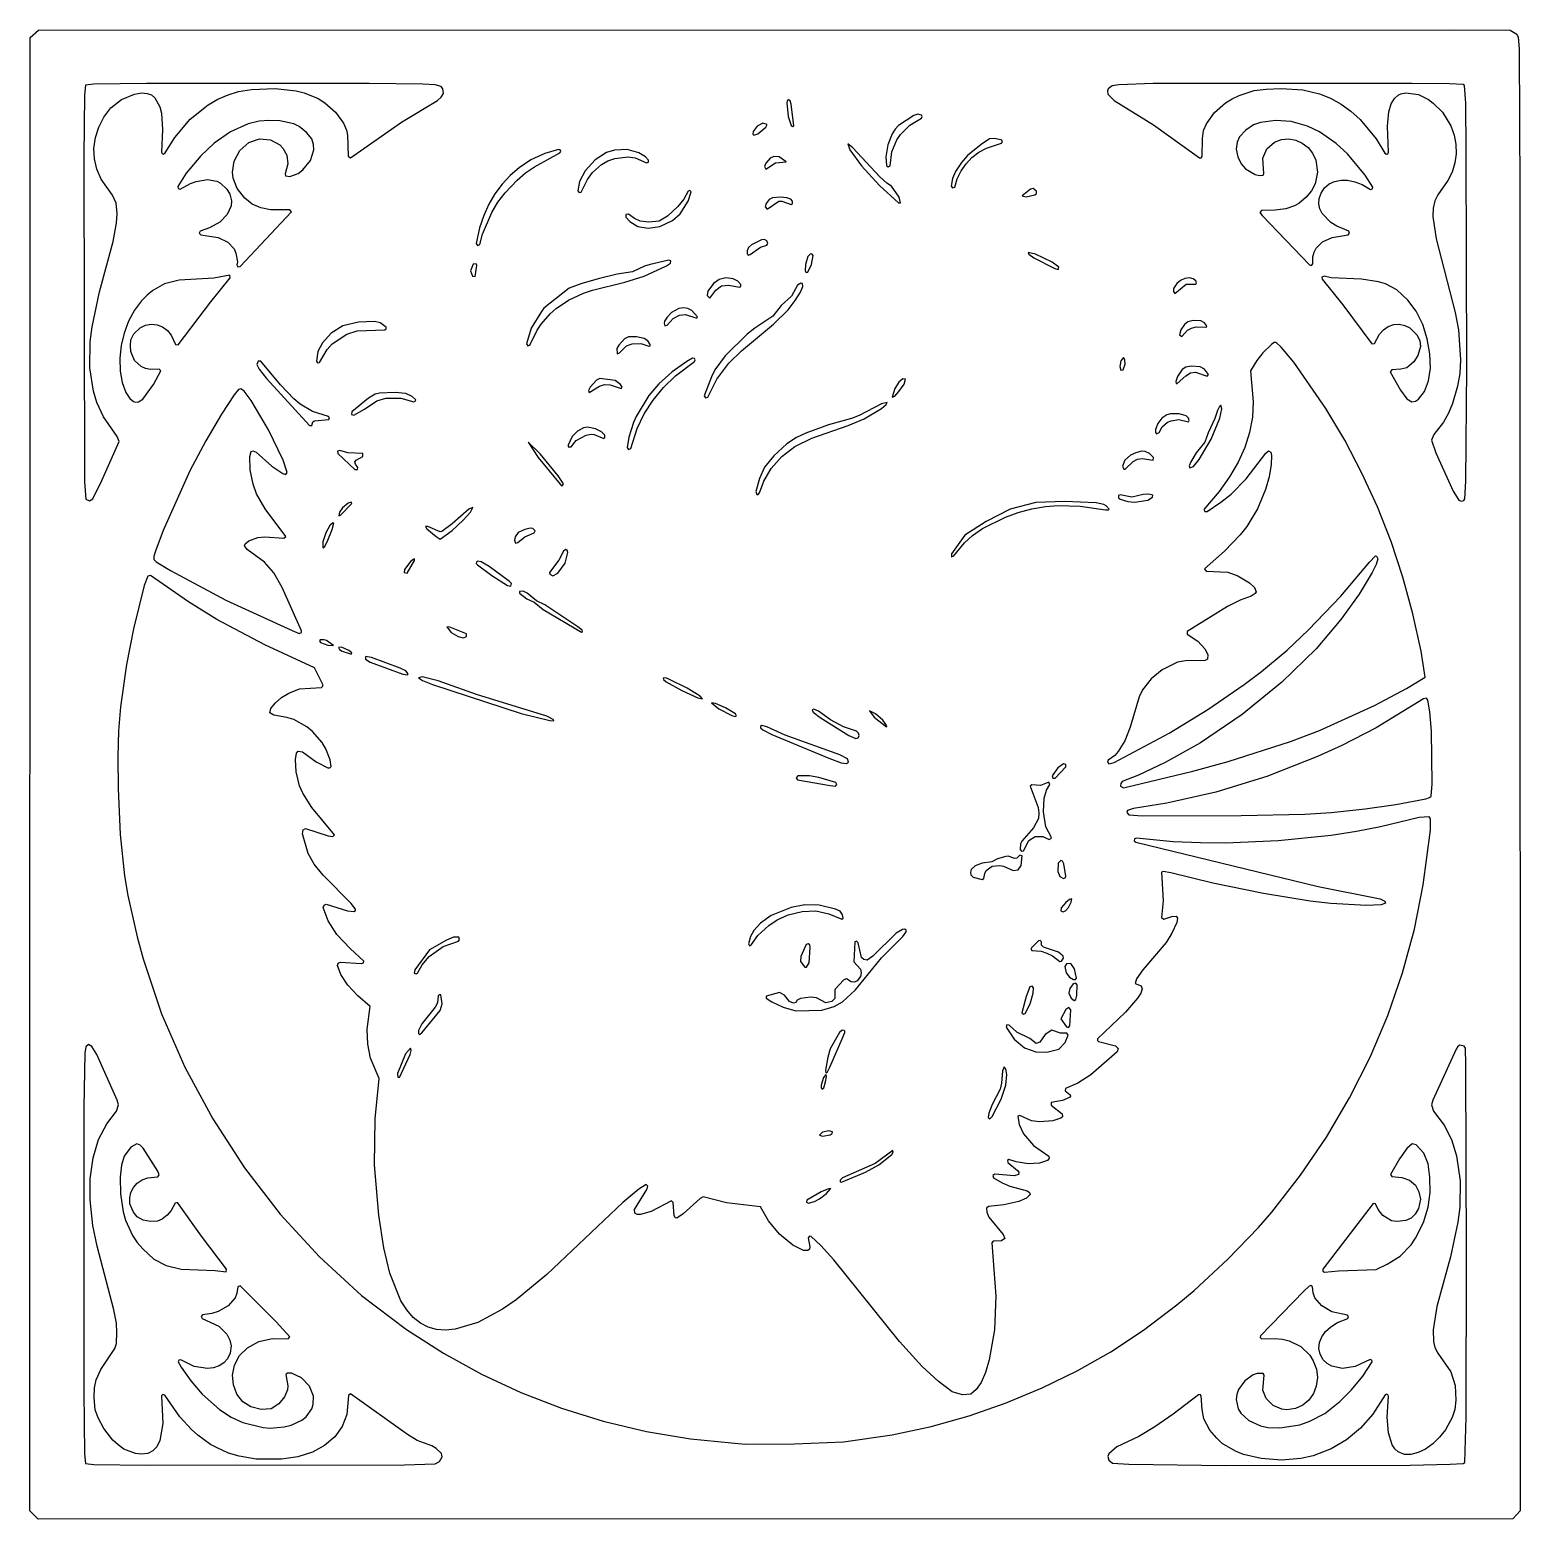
# Model space of a CAD drawing. Header units: millimetres. Extents: x 0 to 300, y 0 to 300.
import ezdxf

# ---------------------------------------------------------------- set-up
doc = ezdxf.new("R2010")
doc.units = ezdxf.units.MM
doc.layers.add('CUT', color=7, linetype='CONTINUOUS')

msp = doc.modelspace()

# ---------------------------------------------------------------- linework, layer by layer
at = {"layer": 'CUT'}
for points in [[(286.0027, 299.9107), (297.9653, 299.8496), (299.3189, 299.0622), (299.34, 299.0423), (299.6094, 298.3957), (299.7618, 296.096), (299.936, 267.3332), (300, 1.6787), (298.4931, 0.0757), (1.6787, 0), (0, 1.6787), (0.0748, 298.3729), (1.7672, 299.8511)], [(14.8609, 221.9566), (13.5093, 224.8664), (12.8376, 227.1238), (12.0605, 231.8683), (12.1499, 237.0792), (12.5424, 240.1), (14.0605, 247.1248), (16.799, 257.3047), (17.4823, 260.9938), (17.5692, 262.9063), (17.3597, 265.0107), (16.6293, 266.6365), (14.3802, 269.8501), (13.5114, 271.8241), (13.0161, 273.9418), (12.8954, 276.0346), (13.1979, 278.217), (13.8642, 280.3064), (14.9229, 282.3033), (16.343, 284.1766), (18.4606, 285.845), (21.0483, 286.9536), (22.578, 287.1934), (23.6237, 287.1018), (24.4843, 286.7849), (25.1719, 286.2297), (26.1882, 284.425), (26.476, 283.1295), (26.7146, 279.8349), (26.5033, 275.2423), (26.6197, 274.9723), (26.9293, 274.8623), (27.2743, 275.1172), (29.2027, 278.2157), (32.299, 281.9076), (35.8708, 284.7945), (37.8646, 285.9303), (39.9138, 286.8314), (42.0079, 287.4803), (44.6085, 287.9072), (49.363, 288.0876), (53.6311, 287.6339), (55.2352, 287.2378), (58.0627, 286.0473), (59.3711, 285.237), (61.5473, 283.3255), (63.129, 281.0869), (63.7432, 279.7135), (63.9392, 278.6759), (64.0947, 274.4564), (64.522, 274.1404), (74.8384, 281.322), (82.0546, 285.6784), (82.8335, 286.3766), (83.2428, 287.0707), (83.1624, 288.0557), (82.8215, 288.4693), (81.6236, 288.8009), (79.136, 288.9796), (68.3146, 289.128), (23.4663, 289.128), (12.8832, 288.9795), (11.2244, 288.7537), (11.0206, 286.8216), (10.872, 274.3555), (10.991, 208.8808), (11.2756, 205.4273), (11.991, 205.0401), (12.6627, 205.4852), (14.5184, 209.1627), (17.957, 216.9759), (17.6089, 218.0418)], [(236.2568, 279.654), (236.8432, 281.0006), (238.4524, 283.2358), (240.6882, 285.1772), (242.0247, 286.0166), (243.4424, 286.7083), (246.4322, 287.6703), (248.8437, 287.9678), (251.8675, 288.0584), (256.235, 287.82), (259.605, 287.0112), (261.8013, 286.1115), (263.9472, 284.9163), (265.9292, 283.502), (267.7896, 281.8488), (271.035, 277.9782), (272.782, 275.0578), (273.0578, 274.8765), (273.3443, 274.9481), (273.5024, 275.2378), (273.2854, 280.4877), (273.5299, 283.4035), (274.034, 284.9854), (274.7232, 286.0636), (275.4174, 286.7311), (275.9564, 287.0332), (276.9576, 287.1949), (279.5085, 286.8484), (281.5388, 285.8633), (282.5127, 285.1666), (284.3291, 283.322), (286.0318, 280.545), (286.7032, 278.696), (287.0401, 276.8518), (287.1027, 274.9192), (286.8619, 273.0924), (286.2768, 271.252), (285.4381, 269.5468), (283.4452, 266.688), (282.8378, 265.4417), (282.4909, 264.0258), (282.4325, 262.3394), (283.0834, 257.8051), (286.9243, 242.9745), (287.5519, 239.5014), (287.9684, 233.422), (287.8205, 230.7306), (287.4023, 228.1181), (286.3802, 224.6505), (285.5732, 222.7357), (284.5492, 220.9244), (282.6267, 218.3955), (282.141, 217.3031), (283.0445, 214.7207), (286.4974, 206.9845), (287.6705, 205.2146), (288.1176, 204.992), (288.6264, 205.1212), (288.8683, 205.4593), (289.0388, 209.0061), (289.2471, 231.8356), (289.1578, 275.6658), (289.0388, 285.1555), (288.8071, 288.7146), (288.5247, 288.8758), (285.7953, 289.0384), (278.226, 289.128), (226.1517, 289.0983), (219.2392, 288.8574), (217.8855, 288.6203), (217.0928, 288.0425), (216.9072, 287.6056), (217.0004, 286.9678), (218.2475, 285.7049), (226.1774, 280.7838), (235.4242, 274.0994), (235.7935, 274.0959), (235.994, 274.3641), (236.0317, 278.033)], [(152.4717, 285.6153), (152.3824, 285.1984), (152.6504, 282.4587), (153.246, 280.6719), (153.6033, 280.4337), (153.782, 280.5826), (153.2757, 284.9304), (153.0375, 285.5855), (152.7397, 285.794)], [(174.5252, 277.7794), (175.2512, 278.844), (177.1556, 280.693), (179.504, 282.1247), (179.6323, 282.4629), (179.4595, 282.7416), (178.7372, 282.8982), (177.9581, 282.6685), (174.8709, 280.6692), (174.1839, 279.8969), (173.5765, 278.9909), (172.6806, 276.7496), (172.3092, 274.352), (172.4398, 272.5915), (172.7568, 272.2971), (173.1686, 272.5105), (173.5375, 275.3551)], [(52.3337, 263.6351), (48.4499, 263.6665), (46.4746, 264.0578), (44.7651, 264.8153), (43.2603, 266.004), (41.7185, 267.9723), (40.9272, 270.0646), (40.7993, 271.2289), (41.1449, 273.4648), (42.271, 275.6179), (44.0589, 277.2196), (46.2013, 277.9622), (48.4504, 277.7532), (50.3158, 276.7509), (50.9258, 276.1037), (51.7077, 274.6603), (51.9351, 272.9228), (51.4274, 270.8971), (51.5016, 270.4959), (52.3304, 270.3993), (53.9848, 270.9941), (54.9844, 271.6891), (56.4835, 273.5644), (57.1653, 275.755), (57.1214, 276.8277), (56.7536, 277.9411), (55.7277, 279.2635), (54.2283, 280.4504), (53.164, 280.9723), (50.3206, 281.5658), (48.1414, 281.6523), (46.146, 281.4788), (43.9775, 280.944), (40.4082, 279.3933), (37.0999, 277.0928), (34.4092, 274.5216), (31.5036, 271.0252), (29.7761, 268.3885), (29.8463, 267.9604), (30.2327, 267.851), (32.3447, 268.9923), (33.5013, 269.3847), (35.7575, 269.7433), (37.6564, 269.4492), (38.4133, 269.0605), (39.6376, 267.8282), (40.2535, 266.8316), (40.6212, 265.4526), (40.518, 264.4548), (39.7498, 262.6851), (38.2231, 261.1629), (36.1386, 260.0014), (34.3031, 259.3545), (34.1049, 258.9717), (34.418, 258.6316), (37.9091, 258.1114), (39.8422, 257.1789), (41.1108, 255.8194), (41.4957, 254.9116), (41.7812, 253.1845), (41.6802, 252.5621), (41.9022, 252.1518), (42.3319, 252.2212), (52.6854, 263.257)], [(148.4515, 280.8506), (147.5581, 281.1186), (146.4265, 280.4933), (145.5927, 279.451), (145.5629, 278.8852), (145.7713, 278.6767), (146.5158, 278.9745), (147.3199, 279.5999), (148.1239, 280.2848)], [(257.98, 252.4783), (258.262, 252.7614), (258.2797, 254.1711), (258.5414, 255.1345), (258.957, 255.9482), (260.217, 257.2381), (262.127, 258.1139), (265.3701, 258.6284), (265.6622, 258.9443), (265.485, 259.3364), (263.0631, 260.3861), (261.8991, 261.1311), (260.1702, 262.9282), (259.6914, 263.8883), (259.4741, 264.8964), (259.5271, 265.9638), (259.9072, 267.0367), (260.5862, 268.0869), (261.5229, 268.8722), (262.6181, 269.3931), (263.9512, 269.6545), (265.2705, 269.6232), (266.7064, 269.318), (268.1668, 268.7401), (269.8584, 267.7591), (270.2387, 267.8806), (270.3236, 268.2367), (268.7623, 270.6708), (265.2349, 274.9072), (262.9624, 277.0308), (259.6173, 279.3494), (257.1756, 280.5113), (253.8822, 281.4743), (250.7281, 281.6239), (247.693, 281.2469), (246.3385, 280.7791), (244.7596, 279.7193), (243.5123, 278.3633), (243.0043, 277.3054), (242.8534, 275.8918), (243.1656, 274.354), (243.8599, 272.9005), (244.717, 271.9284), (246.6496, 270.8042), (247.5484, 270.5799), (248.2375, 270.6551), (248.4138, 271.0037), (248.1851, 274.0385), (248.9934, 275.9671), (250.5339, 277.3168), (251.9704, 277.8367), (253.4254, 277.9628), (254.8572, 277.6847), (256.1202, 277.1156), (257.3185, 276.1762), (258.188, 275.0637), (258.8339, 273.679), (259.172, 271.2496), (258.7494, 268.9175), (258.0206, 267.5078), (256.8857, 266.1784), (255.4351, 264.9664), (254.5956, 264.4826), (252.7947, 263.8765), (250.6849, 263.5794), (247.9383, 263.5128), (247.6143, 263.1107), (248.0297, 262.5104), (257.597, 252.5926)], [(173.4662, 268.4028), (172.4834, 268.9984), (171.0838, 270.2789), (165.664, 276.1455), (164.6515, 276.9197), (165.0386, 275.7583), (167.3912, 272.5422), (171.0242, 268.5815), (174.8658, 265.0973), (175.2827, 265.0675), (175.0147, 266.1992)], [(187.4601, 271.5157), (188.4618, 272.9429), (189.6456, 274.1871), (191.0431, 275.2503), (192.5948, 276.0572), (195.58, 277.0653), (195.7817, 277.3309), (195.6784, 277.6838), (194.2439, 278.0496), (193.1787, 277.9368), (191.4943, 276.845), (188.7466, 274.571), (187.5167, 273.1679), (186.33, 271.3578), (185.733, 269.9962), (185.4781, 268.4484), (185.7576, 268.0777), (186.1933, 268.2379), (186.7009, 269.9066)], [(92.9873, 263.1235), (94.212, 265.1736), (95.6528, 267.0619), (98.0899, 269.6477), (99.7645, 271.0786), (101.5686, 272.3099), (106.7183, 275.1111), (106.8952, 275.3881), (106.7705, 275.7285), (106.4194, 275.8187), (103.685, 274.9986), (100.8362, 273.7094), (98.4735, 272.0871), (96.6814, 270.5904), (95.0821, 268.8481), (93.6123, 266.8968), (92.3765, 264.7744), (91.3608, 262.5397), (90.5503, 260.0513), (89.8757, 256.8732), (90.1348, 256.489), (90.599, 256.6562), (91.142, 258.7486)], [(113.2922, 271.2083), (115.0808, 272.7607), (116.3804, 273.5064), (117.7448, 274), (120.4397, 274.3295), (121.843, 274.1084), (124.1643, 273.139), (124.5057, 273.2766), (124.5673, 273.6732), (123.9318, 274.3399), (122.6213, 275.1116), (120.243, 275.8146), (117.7183, 275.7035), (116.0882, 275.184), (113.8167, 273.7317), (111.7681, 271.5425), (110.6357, 269.354), (110.3319, 267.4897), (110.5892, 267.1489), (111.0044, 267.249), (112.2317, 269.7493)], [(149.7618, 274.4183), (149.0173, 274.0311), (148.1239, 273.0782), (147.9154, 272.3933), (148.1239, 271.8275), (150.0893, 273.108), (152.2335, 273.3164), (150.8338, 274.2991)], [(122.411, 260.2939), (124.45, 259.9486), (126.7914, 260.3329), (129.3852, 261.5139), (130.9442, 262.8343), (132.5439, 265.3774), (133.1361, 267.2763), (132.8772, 267.5306), (132.4929, 267.4361), (131.6523, 265.7866), (130.4581, 264.3177), (128.3758, 262.3542), (126.6568, 261.3841), (124.579, 261.1659), (122.8663, 261.4061), (121.7355, 261.9194), (120.4896, 262.7914), (119.9473, 262.7266), (119.9845, 262.1815), (120.7515, 261.3282)], [(201.9948, 267.9859), (201.4588, 267.8072), (199.7316, 266.4969), (200.5356, 266.2885), (202.3224, 266.6756), (202.6202, 266.9734), (202.6499, 267.4201)], [(153.514, 264.8591), (153.514, 265.3951), (153.2162, 265.7822), (152.3824, 266.08), (151.1614, 266.2289), (149.464, 266.08), (148.8386, 265.7227), (148.2132, 264.9484), (148.0048, 264.2337), (148.3919, 263.787), (150.804, 265.3951), (151.3996, 265.4249), (153.246, 264.74)], [(148.5408, 256.8484), (148.3324, 257.444), (147.9154, 257.712), (147.2901, 257.6227), (145.2651, 256.64), (144.6695, 256.0444), (144.3717, 255.3892), (144.3717, 254.8234), (144.5802, 254.5554), (144.9971, 254.6447), (147.1114, 256.1635), (148.3324, 256.5209)], [(202.4415, 254.7639), (200.9525, 255.0617), (201.0716, 254.7043), (202.0841, 254.0194), (206.3426, 251.8157), (206.9977, 251.637), (207.1169, 252.0837), (205.8066, 253.126)], [(89.8172, 252.7648), (89.2702, 252.708), (88.7036, 251.3993), (89.1218, 250.3113), (89.6672, 250.263), (89.9601, 252.4272)], [(102.9377, 240.6357), (104.7249, 242.7207), (105.9584, 243.8006), (108.4567, 245.4959), (111.4363, 246.854), (113.2409, 247.4569), (119.7554, 249.1017), (123.643, 250.3194), (128.1704, 252.376), (128.9786, 252.9187), (129.0093, 253.3801), (128.6147, 253.554), (124.8707, 252.6795), (123.7279, 252.3344), (121.3319, 251.1708), (118.2152, 250.6885), (114.6777, 249.8267), (111.1064, 248.8147), (108.5975, 247.8826), (103.4889, 243.8337), (102.9741, 243.2111), (100.9147, 239.8354), (99.9832, 236.6688), (100.2303, 236.2704), (100.6814, 236.3982), (102.1508, 239.428)], [(157.0577, 254.7341), (156.6408, 254.2278), (156.1346, 252.6793), (156.075, 251.369), (156.2239, 251.1308), (156.5812, 251.1308), (157.3555, 252.6198), (157.6533, 254.4363), (157.4448, 254.8234)], [(24.2813, 231.5063), (23.2859, 231.7047), (22.4091, 232.0899), (21.0914, 233.3234), (20.3503, 235.1311), (20.25, 236.2494), (20.3513, 237.5029), (20.9388, 238.6782), (22.2125, 239.8944), (23.3036, 240.4272), (24.4614, 240.6484), (25.6395, 240.5221), (26.7014, 240.1136), (27.6992, 239.3927), (28.4696, 238.4058), (29.3243, 236.5372), (29.8334, 236.4416), (36.433, 245.1229), (40.3543, 249.933), (40.2549, 250.4715), (37.0475, 249.8809), (30.0703, 249.4659), (27.087, 248.7297), (24.745, 247.4315), (23.6221, 246.4902), (22.4782, 245.3436), (21.0546, 243.4821), (19.868, 241.2519), (18.988, 238.8378), (18.4083, 236.316), (18.1117, 233.7568), (18.1721, 231.2009), (18.5619, 228.9049), (19.3112, 226.8917), (20.1196, 225.6862), (20.8923, 225.0707), (21.3666, 224.96), (21.8723, 225.0081), (22.763, 225.5047), (24.9258, 228.488), (26.3837, 231.2208), (26.071, 231.5572)], [(142.8827, 248.0635), (143.1507, 248.2124), (143.0912, 248.5995), (142.4956, 249.2845), (141.5724, 249.7312), (140.0835, 249.9396), (138.7434, 249.6418), (137.6118, 248.8378), (136.4802, 247.2892), (136.3313, 246.3959), (136.8673, 245.8896), (138.0882, 247.4977), (139.2199, 248.3613), (140.7386, 248.5102)], [(234.6926, 249.3738), (234.1863, 249.7907), (233.4121, 249.9694), (232.5187, 249.8503), (231.6253, 249.4334), (230.8808, 248.8378), (230.2257, 247.8253), (230.2257, 247.2297), (230.4639, 246.8426), (232.7867, 248.7187), (234.7223, 248.6591), (234.8415, 248.9271)], [(270.1389, 236.6839), (270.654, 236.7575), (271.6583, 238.5976), (272.4942, 239.5255), (273.4525, 240.176), (274.5359, 240.5576), (275.6628, 240.6182), (276.7581, 240.3965), (277.8177, 239.8644), (279.1929, 238.4928), (279.7989, 237.3477), (279.9543, 236.1386), (279.4104, 234.2939), (278.6157, 233.0317), (277.1636, 231.8725), (275.9425, 231.5674), (274.1304, 231.4565), (273.8225, 231.0624), (275.8979, 227.3133), (277.161, 225.6099), (278.1853, 224.9857), (278.9534, 225.1549), (279.4989, 225.5181), (280.7613, 227.0766), (281.5668, 229.2062), (281.9193, 231.7842), (281.7989, 234.695), (281.2934, 237.6768), (280.3863, 240.5697), (279.0617, 243.2472), (277.4029, 245.4617), (275.1645, 247.5207), (272.8804, 248.7484), (271.5004, 249.1637), (268.0432, 249.6693), (261.9297, 249.9981), (260.5313, 250.2928), (260.1052, 250.1198), (260.1178, 249.6912), (264.3133, 244.5547)], [(140.6855, 232.7919), (143.2546, 235.2407), (149.6887, 240.6328), (152.6362, 243.5502), (154.0773, 245.4013), (155.1107, 247.1112), (155.6152, 248.1948), (155.5581, 248.8322), (155.1729, 248.9135), (154.5493, 248.4747), (153.3282, 246.3049), (151.2171, 244.4268), (149.558, 242.2326), (145.9392, 239.8636), (144.3673, 238.5898), (139.9863, 234.2409), (137.9222, 231.4149), (137.185, 230.0333), (135.7704, 226.2044), (136.002, 225.7696), (136.4744, 225.9097), (138.2888, 229.5475)], [(132.0133, 242.5841), (134.2765, 241.8396), (134.4254, 242.1374), (133.264, 243.3584), (132.4599, 243.7753), (131.5963, 243.9242), (130.6732, 243.8051), (129.1544, 242.9712), (128.2611, 242.0779), (127.7548, 241.2142), (127.6655, 240.8271), (127.8441, 240.2911), (128.2611, 240.4102), (129.482, 241.7801), (130.7923, 242.465)], [(60.8616, 236.6775), (63.8119, 238.6015), (65.8651, 239.2801), (71.4725, 239.484), (71.751, 239.6766), (71.7571, 240.0497), (70.4931, 240.8861), (69.4042, 241.1832), (66.1795, 241.0628), (63.0403, 240.2929), (60.6366, 238.8044), (58.9066, 236.9061), (58.0057, 235.1088), (57.6959, 233.2084), (57.9385, 232.8461), (58.337, 232.9096), (59.8243, 235.5115)], [(236.7473, 240.0231), (236.8962, 240.0826), (236.8665, 240.3804), (236.4495, 240.8867), (235.7348, 241.3036), (234.1565, 241.3929), (233.1143, 241.0951), (232.4293, 240.5591), (231.7146, 239.487), (231.4466, 238.5043), (231.8933, 238.147), (233.0249, 239.3977), (233.829, 239.8444), (234.7819, 240.1124)], [(123.0199, 236.7176), (124.628, 236.1815), (124.896, 236.2411), (124.896, 236.5389), (124.3897, 237.3131), (123.6452, 237.7598), (122.1265, 238.1172), (120.4886, 238.0576), (119.7144, 237.6705), (118.553, 236.4198), (118.1956, 235.7348), (118.2254, 234.6628), (118.6721, 234.8415), (120.1313, 236.2411), (121.2331, 236.6878)], [(229.3204, 158.2838), (237.1443, 163.0439), (244.4502, 168.0927), (247.9001, 170.7096), (253.1002, 175.0177), (257.4214, 179.0708), (263.9245, 185.8709), (269.6426, 192.7202), (270.88, 193.9779), (271.0961, 193.9081), (271.3483, 193.3507), (271.0395, 192.2697), (270.2202, 190.6595), (267.57, 186.2822), (263.8983, 181.1765), (258.9585, 175.2797), (251.9924, 168.522), (244.0126, 162.0363), (235.6754, 156.3194), (228.5338, 152.3443), (223.1889, 149.8361), (219.9057, 148.5434), (219.5796, 148.1461), (219.5491, 147.629), (220.1195, 147.2783), (234.1379, 150.6508), (241.1922, 152.556), (253.7915, 156.5973), (259.6054, 158.8333), (270.6852, 163.8534), (277.1475, 167.2481), (280.8702, 169.5663), (280.0805, 174.8166), (278.4157, 182.3398), (276.3941, 189.6848), (274.0157, 196.8513), (271.2723, 203.8586), (268.1506, 210.6362), (264.7112, 217.248), (260.8757, 223.642), (254.424, 232.9795), (251.9089, 236.0291), (250.8474, 236.9711), (250.4999, 236.9635), (249.9914, 236.6251), (248.201, 234.8327), (246.9724, 233.3022), (245.7445, 231.2367), (246.277, 225.0075), (246.0997, 221.9173), (245.5207, 218.8068), (244.5865, 215.8038), (243.2364, 212.8389), (241.4976, 209.8748), (239.3936, 206.9705), (236.3245, 203.3044), (236.5203, 202.9158), (236.958, 202.9447), (239.76, 204.7619), (241.7884, 206.3792), (244.8747, 209.4668), (248.7666, 214.667), (249.3681, 215.1253), (249.775, 214.8717), (249.9409, 214.1937), (249.8815, 212.3843), (249.4563, 209.8881), (248.7635, 207.3341), (247.1401, 203.4328), (244.9976, 199.9214), (243.6577, 198.2155), (240.47, 194.9384), (236.4828, 191.3441), (236.803, 190.9037), (241.1351, 190.68), (243.1743, 189.9774), (245.5312, 188.5645), (246.4853, 187.6318), (246.8219, 186.7432), (246.6607, 186.4189), (245.8506, 185.884), (243.6339, 185.0883), (241.0726, 183.7917), (232.9675, 178.7442), (232.9927, 178.2253), (235.1222, 176.7859), (236.5509, 175.2387), (237.0999, 174.1397), (237.0709, 173.2021), (236.5775, 172.899), (232.5991, 172.8376), (231.0407, 172.5721), (227.9469, 171.0371), (225.7176, 169.2255), (223.9905, 166.9808), (223.3244, 165.6229), (221.5178, 159.4551), (220.4001, 156.7121), (219.0885, 154.5871), (218.3983, 153.8087), (217.0603, 152.813), (216.9317, 152.4398), (217.2186, 152.1334), (218.2682, 152.4)], [(47.6254, 229.6824), (56.2771, 220.2492), (56.794, 220.264), (56.9369, 220.9498), (57.3393, 221.1896), (60.2119, 221.4623), (60.2967, 221.7807), (60.1071, 222.0501), (56.9137, 223.0218), (54.4494, 224.5362), (53.178, 225.5927), (50.4653, 228.3937), (46.4807, 233.1785), (45.9854, 233.1773), (45.7155, 232.5245), (46.1899, 231.589)], [(123.6832, 222.5759), (125.4564, 225.3355), (127.5861, 227.9114), (129.9821, 230.2482), (133.8025, 233.1242), (133.9251, 233.4298), (133.7697, 233.7202), (133.3759, 233.7633), (132.2529, 233.1203), (129.3061, 231.0364), (126.6453, 228.6103), (124.6341, 226.2796), (122.0866, 222.048), (121.5231, 220.8097), (120.6072, 217.8922), (120.2219, 215.792), (120.5257, 215.3981), (120.9519, 215.5895), (122.2412, 219.6378)], [(219.6242, 233.2334), (219.386, 232.1315), (219.6242, 231.3573), (220.0709, 231.4168), (220.4878, 232.608), (220.3985, 233.4716), (220.1602, 233.9183)], [(236.9856, 230.1959), (237.2536, 230.5235), (236.4793, 231.5657), (235.5562, 232.0124), (233.7694, 232.1911), (232.6676, 231.9529), (231.9826, 231.5062), (230.9999, 230.1065), (230.7021, 229.0643), (230.7617, 228.7069), (230.9404, 228.6771), (232.6973, 230.2554), (233.6205, 230.8212), (234.633, 230.9701)], [(119.0294, 227.6944), (119.2081, 227.9624), (118.8805, 228.4985), (117.8383, 229.3025), (114.771, 229.7194), (114.0861, 229.3621), (112.7758, 227.9624), (112.478, 227.3073), (112.5971, 226.8904), (114.6519, 228.1709), (115.6942, 228.4687), (116.796, 228.4389)], [(175.9974, 228.5282), (176.2952, 229.5705), (175.7592, 229.6598), (174.9253, 228.9451), (174.0915, 227.6646), (173.6151, 225.9374), (174.0915, 226.1161), (174.9551, 227.069)], [(52.7869, 178.9625), (54.2528, 178.3766), (54.6775, 178.5635), (54.7029, 178.8956), (50.8008, 187.6261), (49.0964, 190.5689), (47.2194, 192.744), (43.7769, 195.2704), (43.1886, 196.0089), (43.3704, 196.4352), (44.1198, 197.0246), (45.9084, 197.7035), (47.3062, 197.8264), (51.1522, 197.5174), (51.5341, 197.8651), (47.3587, 203.4509), (45.6632, 206.4524), (44.9424, 208.4095), (44.3743, 211.2799), (44.2817, 213.9925), (44.5487, 214.9939), (44.8705, 215.157), (45.5667, 214.8513), (48.7405, 212.0687), (50.9224, 210.5549), (51.5241, 210.3514), (51.827, 210.742), (51.0209, 213.2755), (48.0264, 219.3515), (44.5345, 225.2411), (43.1303, 227.1413), (42.4886, 227.6221), (41.9742, 227.4935), (41.1249, 226.4189), (38.5981, 222.5265), (35.4466, 217.1455), (32.2349, 211.1093), (26.8459, 199.0813), (25.3614, 195.1608), (24.9852, 193.8929), (24.9862, 193.2199), (25.4654, 192.7572), (28.3137, 191.0353), (39.469, 185.0268)], [(69.8647, 225.188), (71.6533, 225.7526), (74.6946, 225.7304), (77.2871, 224.9663), (77.5934, 225.1028), (77.68, 225.4267), (76.9407, 226.0792), (75.7033, 226.6875), (73.5397, 226.8891), (70.3786, 226.7717), (69.5205, 226.529), (68.2034, 225.7399), (64.8163, 222.9877), (64.7575, 222.4709), (65.231, 222.3397), (67.3865, 223.4866)], [(154.0202, 216.0209), (157.3853, 217.6588), (164.711, 220.2198), (167.9272, 221.5599), (171.4709, 223.6742), (172.3941, 224.4485), (172.5728, 224.8951), (171.4114, 224.5974), (166.9445, 222.2448), (165.4257, 221.6492), (160.7801, 220.3687), (156.1941, 218.701), (154.3478, 217.8077), (152.4121, 216.5271), (149.732, 214.115), (147.8559, 211.8518), (146.8732, 209.529), (146.1585, 206.9084), (146.3371, 206.3128), (146.6052, 206.3128), (146.9029, 206.6999), (147.7368, 208.993), (149.2555, 211.5838), (151.3996, 213.9959)], [(229.7492, 221.2025), (231.2977, 221.411), (233.2632, 220.9643), (233.3823, 221.2621), (233.2334, 221.7385), (232.7867, 222.1554), (231.3573, 222.6021), (229.6301, 222.6021), (228.8558, 222.3937), (227.8731, 221.7385), (227.0393, 220.6367), (226.5628, 219.4455), (226.5628, 218.8202), (226.7712, 218.5224), (227.3073, 218.7904), (227.9624, 219.9815), (229.0345, 220.9047)], [(239.5168, 221.679), (239.9337, 223.5849), (239.7551, 224.2996), (239.4573, 224.0613), (239.0999, 223.2573), (238.5639, 221.6194), (237.1643, 218.7308), (236.5091, 216.8845), (234.7819, 214.7106), (233.6801, 212.8941), (233.3823, 212.1198), (233.5312, 211.6731), (234.2459, 211.9709), (235.3775, 213.3705), (237.7896, 217.5099)], [(113.5798, 218.4032), (115.5155, 217.629), (115.7537, 217.8374), (115.7239, 218.2543), (115.0986, 218.9393), (113.8478, 219.5349), (112.2397, 219.8922), (111.4357, 219.7731), (110.2147, 219.1179), (109.1427, 217.9863), (108.3386, 216.2889), (108.3982, 215.9316), (108.9938, 215.9316), (110.0063, 217.2121), (112.0015, 218.3139), (112.9842, 218.4926)], [(102.7103, 214.5319), (100.328, 216.8845), (102.353, 213.7874), (106.7306, 208.3974), (107.1772, 208.0996), (107.4155, 208.4867), (106.3434, 210.1246)], [(65.9489, 211.3823), (66.0512, 211.8053), (65.5353, 212.4155), (65.403, 212.9207), (65.6941, 213.2743), (67.0356, 214.0155), (67.0457, 214.564), (64.0195, 214.7092), (62.4147, 215.1925), (61.9419, 215.045), (61.97, 214.5808), (65.4526, 211.3581)], [(223.9124, 213.6088), (226.1459, 213.2514), (226.1757, 213.7577), (225.3716, 214.5915), (224.5378, 215.0084), (223.7933, 215.068), (222.6617, 214.7404), (221.5599, 214.2639), (220.3985, 213.2514), (219.9815, 212.0602), (220.19, 211.4051), (220.5176, 211.4349), (222.1257, 212.9834), (222.9893, 213.4301)], [(62.9251, 203.6327), (62.3295, 202.7988), (62.2104, 202.0544), (62.5677, 202.1735), (64.831, 204.5558), (64.7118, 204.7941), (64.0865, 204.6154)], [(196.3665, 201.7863), (198.9573, 202.7095), (201.6672, 203.4242), (204.4367, 203.9007), (207.0275, 204.1091), (211.4349, 204.0198), (216.5271, 203.2455), (217.1227, 203.2158), (217.2716, 203.3647), (216.676, 204.0496), (216.1698, 204.3176), (214.6213, 204.6749), (208.3676, 204.9132), (202.4713, 204.7047), (197.3492, 203.3944), (192.4952, 200.9227), (188.2069, 198.1235), (185.5268, 194.3713), (185.5268, 193.8055), (185.9735, 193.9841), (188.1474, 196.6345), (189.7853, 198.0937), (191.7507, 199.4636)], [(225.2525, 206.3724), (224.1209, 206.3128), (221.7981, 205.8066), (219.5051, 206.2533), (219.1179, 206.1341), (219.1477, 205.6577), (219.4455, 205.3897), (221.0238, 204.943), (222.3341, 204.8238), (225.044, 205.1812), (225.997, 205.7768), (226.0268, 206.1937)], [(89.1607, 203.7518), (88.3567, 203.3647), (85.0214, 200.4165), (82.9368, 198.8977), (82.6093, 198.8382), (80.1078, 199.9102), (79.6611, 199.9102), (79.9291, 199.4338), (81.7754, 197.8852), (82.6093, 197.3492), (84.9916, 199.1062), (87.2251, 201.1908), (88.714, 202.7988)], [(61.1979, 200.5654), (60.9299, 200.5654), (60.3938, 200.0889), (59.56, 198.6), (58.9942, 196.8132), (58.9942, 195.622), (59.3218, 195.8305), (59.8578, 196.8132), (60.8703, 199.2849)], [(101.6978, 199.0466), (101.2214, 199.4933), (100.7449, 199.5529), (99.6431, 199.2849), (98.3328, 198.6595), (97.7074, 197.8257), (97.5883, 197.1408), (97.7372, 196.5154), (98.2137, 196.6643), (99.6133, 197.8257), (101.5489, 198.6297)], [(108.1897, 195.1158), (107.9217, 195.2647), (107.4453, 194.9073), (106.4625, 193.0908), (104.6162, 190.6191), (104.646, 190.2617), (105.2714, 189.9342), (106.3136, 190.5), (107.7431, 192.4952), (108.3089, 194.6691)], [(75.4324, 191.2444), (75.3431, 190.6191), (75.9387, 190.5297), (77.4276, 193.0312), (77.4574, 193.3886), (76.7129, 192.8823)], [(90.8284, 192.793), (90.1137, 192.8823), (89.9052, 192.7334), (89.8456, 192.4654), (90.1137, 192.1676), (93.0023, 189.9937), (96.1589, 187.9985), (96.814, 187.9092), (96.9629, 188.3856), (96.5758, 188.8323), (92.496, 191.8103)], [(19.4448, 172.1163), (18.2569, 163.5642), (17.8696, 158.7362), (17.7213, 153.5363), (17.7809, 147.141), (18.167, 137.8726), (19.058, 129.5809), (19.7416, 125.5663), (21.5845, 117.2715), (22.8016, 112.8475), (26.5289, 101.7577), (31.2277, 90.9954), (36.8191, 80.6184), (43.2247, 70.7431), (50.4194, 61.4354), (58.2977, 52.8416), (66.7688, 45.0522), (75.8081, 38.1813), (83.2638, 33.4092), (90.9119, 29.1998), (98.8197, 25.5124), (107.0203, 22.3514), (115.4351, 19.7358), (124.1161, 17.6853), (133.007, 16.1695), (144.0228, 15.1304), (153.958, 15.19), (163.7788, 15.5771), (173.6179, 16.9758), (181.4152, 18.6954), (189.0561, 20.8354), (196.5194, 23.4215), (203.7729, 26.4233), (210.7903, 29.8716), (217.598, 33.7355), (224.1721, 38.0478), (230.9029, 43.1403), (234.3507, 46.0533), (241.1613, 52.3291), (247.3353, 58.7108), (250.0095, 61.83), (255.7926, 69.2533), (260.982, 76.904), (265.6632, 84.865), (269.7959, 93.0432), (273.324, 101.4037), (276.2983, 109.9969), (278.7135, 118.7936), (280.4964, 127.7396), (281.9504, 138.7436), (281.9267, 141.0049), (281.6774, 141.451), (279.6564, 141.2806), (271.8789, 139.4037), (267.031, 138.476), (261.9325, 137.7009), (251.3015, 136.5991), (240.6875, 136.1515), (235.6181, 136.1811), (230.1481, 136.4201), (222.7594, 137.1026), (222.383, 136.9911), (222.284, 136.6045), (222.614, 136.3219), (259.3029, 127.3945), (271.8411, 124.8927), (272.7792, 124.4741), (272.867, 124.0504), (271.9909, 123.6783), (269.0471, 123.5847), (261.8979, 124.0017), (257.7089, 124.4804), (248.3485, 125.9711), (238.1345, 128.0854), (229.694, 130.1425), (228.132, 130.3973), (227.8292, 130.2707), (228.1424, 124.5415), (227.8078, 121.1299), (228.2391, 120.8435), (229.8649, 121.351), (230.7316, 121.404), (231.0294, 121.0454), (230.9094, 120.1563), (229.9068, 117.9823), (228.7198, 116.1561), (224.0212, 110.655), (222.745, 108.8054), (222.5252, 107.8531), (223.6836, 107.4317), (223.9121, 106.8115), (223.6512, 105.9188), (222.9917, 104.8972), (220.5427, 102.0816), (214.9248, 96.7108), (214.909, 96.4165), (215.1385, 96.1802), (218.56, 95.3135), (219.0816, 94.7547), (218.8887, 94.0995), (213.6048, 89.4916), (210.9726, 87.8169), (208.4867, 86.7476), (208.4299, 86.254), (209.3933, 85.4623), (209.4669, 85.1633), (209.2651, 84.8819), (207.8574, 84.3427), (205.5901, 83.9157), (205.5997, 83.3846), (207.8289, 81.6204), (207.887, 81.0423), (207.5386, 80.7424), (205.9248, 80.1978), (203.2251, 79.9883), (201.6014, 80.2366), (199.3147, 81.3141), (198.9069, 81.1534), (199.1287, 79.4579), (200.0115, 77.6104), (202.0553, 75.2505), (205.1058, 73.1217), (205.2033, 72.7231), (204.8269, 72.2213), (203.208, 71.6852), (200.9646, 71.5896), (198.5366, 71.9793), (197.0702, 72.4364), (196.826, 72.212), (196.863, 71.8481), (198.8172, 70.2393), (199.0715, 69.8527), (198.9811, 69.4428), (198.1428, 69.149), (194.2283, 69.4448), (193.8389, 69.1807), (193.9569, 68.7579), (195.7077, 67.7328), (197.282, 67.0798), (200.7782, 66.1029), (201.2343, 65.7963), (201.3683, 65.3983), (200.6307, 64.6622), (199.0995, 64.0026), (196.0891, 63.287), (192.9612, 62.9456), (192.5797, 62.6406), (192.6349, 61.8048), (193.0438, 60.8423), (195.9005, 57.3441), (196.2472, 56.502), (195.5808, 56.0806), (193.9392, 55.9684), (193.6703, 55.6704), (194.4614, 44.8941), (194.1611, 38.1424), (193.1192, 32.0994), (192.3572, 29.5714), (191.5009, 27.5392), (190.5082, 26.099), (189.3939, 25.2005), (187.7712, 25.0159), (185.6523, 25.6568), (182.8263, 27.7777), (179.6003, 30.7352), (175.06, 35.7834), (161.8432, 52.2451), (159.258, 55.0978), (157.2997, 56.943), (156.9303, 56.9769), (156.7001, 56.6861), (156.9966, 54.8609), (156.9155, 54.4004), (156.5832, 54.1113), (155.7546, 54.1256), (153.5698, 55.1911), (150.8759, 57.3757), (148.6736, 60.0853), (147.0824, 62.8864), (140.2343, 63.6999), (135.5224, 64.8836), (134.9098, 64.5746), (131.4955, 61.4862), (130.2295, 60.6111), (129.9225, 60.6692), (129.7031, 61.122), (129.4757, 63.7761), (129.139, 64.0831), (125.0428, 61.9302), (122.9215, 61.3813), (122.2808, 61.3828), (121.8157, 61.6186), (121.745, 62.3811), (124.1924, 66.3941), (124.4094, 67.0364), (124.0676, 67.3864), (122.6193, 66.4869), (119.4028, 63.7768), (104.0646, 49.2433), (97.8714, 44.1517), (95.1532, 42.269), (90.1844, 39.6319), (85.6444, 38.2445), (83.6553, 38.0595), (81.8565, 38.2109), (80.2069, 38.6892), (78.6241, 39.4919), (77.1941, 40.6472), (75.8618, 42.1308), (74.6762, 43.9566), (72.495, 49.5139), (71.2348, 54.6139), (70.2802, 61.2386), (69.3859, 71.355), (69.5057, 80.6309), (70.3209, 88.7551), (68.5959, 92.8371), (68.0203, 95.6399), (67.8983, 98.655), (68.4873, 103.2308), (66.0198, 105.3941), (64.0394, 107.5555), (62.5886, 109.7041), (61.9121, 111.4856), (62.0888, 111.9376), (62.5368, 112.1489), (66.7874, 111.887), (67.1494, 112.0353), (67.2266, 112.3871), (64.4709, 114.894), (61.8299, 117.748), (60.0247, 120.49), (59.0241, 123.1566), (59.2203, 123.6596), (59.6327, 123.8243), (63.9576, 122.5098), (65.2566, 122.3596), (65.5317, 122.5455), (65.5745, 122.8396), (64.6685, 123.9879), (59.0804, 129.6651), (57.2244, 131.9092), (56.0238, 134.0662), (54.8884, 137.9826), (55.0543, 138.8374), (55.5202, 139.0715), (60.0496, 137.5744), (61.012, 137.4537), (61.3356, 137.8259), (56.7784, 143.2842), (54.9278, 146.23), (54.2929, 147.6593), (53.6083, 150.4874), (53.4838, 152.9702), (53.6756, 154.2704), (54.0492, 154.6745), (54.8692, 154.5443), (57.6321, 152.5209), (59.9749, 151.3304), (60.3959, 151.3099), (60.6446, 151.5685), (60.466, 152.9267), (59.5901, 155.125), (58.8338, 156.4247), (56.9343, 158.6119), (55.7631, 159.5527), (53.114, 161.0098), (51.7407, 161.4441), (49.1051, 161.8828), (48.3364, 162.3475), (48.5335, 163.2569), (49.3919, 164.3081), (50.6667, 165.4268), (52.1262, 166.3203), (54.2733, 167.1784), (58.7389, 167.4624), (59.005, 167.728), (58.9541, 168.0991), (57.2893, 171.4105), (47.3145, 176.0489), (37.6317, 181.1734), (31.9522, 184.7006), (24.2706, 190.0186), (23.7848, 189.863), (23.0374, 188.008), (20.8441, 179.2917)], [(110.3041, 179.69), (103.6931, 184.1272), (102.0254, 184.9014), (100.0898, 186.45), (99.2857, 186.8669), (98.5412, 186.8371), (98.571, 186.45), (100.0302, 185.3183), (101.5192, 184.6334), (103.3655, 183.1742), (111.0486, 178.6478), (111.257, 178.7371), (111.1677, 179.0051)], [(59.2324, 177.0992), (58.4582, 177.0397), (58.3391, 176.861), (58.488, 176.5632), (60.0067, 175.9676), (61.1085, 175.9081), (59.7387, 176.9206)], [(83.9196, 179.6603), (84.8427, 178.5286), (86.2423, 177.7544), (87.3144, 177.4864), (87.8802, 177.7246), (87.8802, 178.2606), (84.5151, 179.6007)], [(62.7464, 175.5805), (62.1508, 175.5209), (62.3593, 175.1338), (62.8953, 174.8062), (64.7714, 174.2106), (64.831, 174.4489), (64.2354, 174.9551)], [(74.5688, 171.3816), (68.7916, 173.5257), (67.6004, 173.7342), (67.6004, 173.1981), (68.5236, 172.6026), (75.0751, 170.1606), (76.028, 170.0117), (76.1471, 170.25), (75.7004, 170.8158)], [(104.0504, 161.6735), (89.935, 166.0809), (82.2221, 168.8206), (78.9762, 169.5948), (78.2317, 169.4162), (79.0357, 168.8503), (81.0905, 168.0761), (98.8986, 162.2691), (104.6758, 160.8099), (105.3905, 160.7801), (105.5096, 160.9886)], [(127.993, 169.4162), (127.5166, 169.3864), (127.5463, 169.0588), (128.0824, 168.6419), (131.2688, 166.8849), (134.4849, 165.3662), (135.3783, 165.2173), (134.9614, 165.7533), (132.3408, 167.3316), (128.7673, 169.0886)], [(243.8045, 141.6928), (256.6304, 141.9606), (261.9468, 142.2872), (268.7887, 143.0307), (274.9567, 143.8948), (281.0239, 145.029), (281.7774, 145.3146), (282.0526, 145.6184), (282.3084, 148.0618), (282.1304, 158.7072), (281.8321, 162.5534), (281.44, 164.9198), (281.1311, 165.3063), (280.5299, 165.164), (271.0413, 159.3491), (264.1099, 155.7938), (259.2178, 153.5569), (249.0335, 149.5665), (238.7286, 146.3706), (228.8721, 144.1671), (222.1843, 143.1272), (220.9593, 142.6806), (220.8401, 142.2704), (221.217, 141.8542), (223.9684, 141.6038)], [(140.0239, 163.4007), (137.9989, 164.2643), (137.1949, 164.3537), (138.7136, 163.1625), (141.3044, 161.8224), (141.9893, 161.6437), (142.2276, 161.7926), (142.0489, 162.1798)], [(166.7956, 158.3084), (166.4084, 158.6956), (163.7879, 159.5592), (161.197, 160.9886), (158.7551, 162.686), (157.832, 163.1029), (157.4746, 162.954), (157.7129, 162.5371), (159.1125, 161.4353), (164.8897, 157.832), (166.2595, 157.1768), (166.736, 157.3257), (166.9147, 157.832)], [(170.25, 162.1798), (168.9992, 162.7754), (169.982, 161.4948), (172.4239, 159.5294), (172.4834, 159.7676), (171.7389, 160.8695)], [(152.025, 157.8915), (148.3621, 159.5294), (147.3199, 159.7974), (147.0518, 159.6187), (147.0518, 159.3209), (147.5581, 158.9338), (149.3746, 158.0404), (160.8099, 153.2757), (163.3412, 152.293), (164.3834, 152.1441), (164.8004, 152.4717), (164.5621, 153.0971), (163.0731, 153.9011)], [(208.5463, 151.9745), (208.09, 152.0835), (206.9297, 151.27), (205.8116, 149.6856), (205.9161, 149.1958), (206.4167, 149.214), (208.5432, 151.475)], [(162.1566, 147.6258), (162.4683, 147.9245), (162.2469, 148.3649), (158.7936, 149.3795), (156.9157, 149.6998), (154.5957, 149.6588), (154.2305, 149.2771), (154.5436, 148.8882), (161.0869, 147.7349)], [(202.356, 137.476), (203.8867, 137.4586), (205.2065, 136.8621), (205.6313, 137.1097), (205.6222, 137.406), (204.5292, 139.3843), (204.0185, 142.4177), (204.1975, 145.2215), (204.6828, 146.7866), (205.354, 147.9284), (205.1141, 148.3942), (203.4535, 147.7736), (201.712, 147.8747), (201.3884, 147.6288), (202.9955, 143.3439), (203.1267, 142.2332), (203.0075, 141.0727), (202.0259, 139.231), (199.7102, 136.539), (199.4499, 135.9682), (199.3404, 134.8794), (199.5987, 134.5304), (199.9925, 134.61), (201.1096, 136.6325)], [(193.7381, 131.505), (195.1968, 131.6555), (195.9672, 131.4931), (197.9524, 130.5988), (198.9283, 130.7686), (199.5788, 131.6302), (199.7719, 133.5459), (199.2955, 133.7031), (198.6704, 133.0991), (198.2753, 133.025), (196.9554, 133.486), (196.4737, 133.4701), (194.8154, 132.9508), (193.6567, 132.3487), (191.7018, 132.1102), (190.3076, 131.5913), (189.4919, 130.8268), (189.3194, 130.2678), (189.3987, 129.7796), (189.9028, 129.2874), (191.6715, 128.8095), (192.0458, 129.0459), (192.2051, 130.0468), (192.5323, 130.6442)], [(207.8613, 132.4897), (207.504, 132.6684), (207.0275, 132.1324), (206.9382, 130.4349), (207.3551, 129.4224), (208.04, 129.0353), (208.4271, 129.1544), (208.5463, 129.482), (208.1294, 131.9537)], [(150.4467, 120.6971), (152.6801, 121.7096), (155.4794, 122.3945), (158.1893, 122.4839), (160.8099, 121.918), (163.4305, 120.8162), (163.6985, 120.9949), (163.6092, 121.7096), (163.1327, 122.4243), (162.2095, 122.871), (158.8743, 123.6452), (156.0154, 123.7048), (153.246, 123.1688), (149.2555, 121.5309), (147.0518, 120.0419), (145.7713, 118.553), (145.0864, 117.3618), (144.6397, 115.8728), (144.8482, 115.4559), (145.2949, 115.7537), (146.5754, 117.5405), (148.779, 119.5655)], [(209.7374, 124.896), (209.2908, 124.7769), (208.5165, 124.1813), (207.5933, 123.0794), (207.5338, 122.4839), (207.9209, 122.2754), (208.4867, 122.5136), (209.1121, 123.1688), (209.6481, 124.2408)], [(86.2721, 116.3791), (86.5104, 116.7067), (86.3912, 117.2129), (85.2894, 117.1831), (83.8898, 116.6173), (80.4354, 114.6817), (77.4872, 110.6317), (77.3979, 109.9467), (77.7552, 109.7978), (78.053, 109.9765), (79.006, 111.6144), (80.4056, 113.282), (83.2346, 115.307)], [(151.6684, 103.1093), (154.2132, 102.3847), (159.4286, 102.4705), (161.934, 103.2101), (163.5895, 104.2018), (166.1923, 106.5725), (171.4571, 113.057), (175.7045, 117.3674), (176.4018, 118.2456), (176.4154, 118.5827), (176.136, 118.8138), (175.6962, 118.7709), (174.4208, 118.0146), (169.7223, 113.3809), (168.5313, 112.5701), (167.8978, 112.7053), (167.4179, 113.1175), (166.7354, 116.0565), (166.4272, 116.3754), (166.0437, 116.2731), (165.9, 112.2452), (167.1916, 110.7247), (167.3622, 110.037), (167.2277, 109.3028), (166.5645, 108.4066), (165.9944, 108.1381), (165.3117, 108.2364), (164.4032, 108.8344), (163.8567, 108.5831), (162.0507, 106.6726), (162.023, 104.8544), (161.4524, 104.2718), (160.218, 103.9671), (158.3337, 104.9709), (157.1123, 105.1206), (155.1358, 104.8241), (154.4912, 104.5054), (154.209, 104.0144), (153.7481, 103.9027), (152.9167, 104.266), (151.9294, 105.5148), (150.9193, 106.084), (148.2491, 105.3231), (148.2494, 104.925), (149.3375, 104.1858)], [(157.0571, 115.1053), (156.9934, 115.6475), (156.7085, 115.8836), (156.3065, 115.7151), (155.1991, 113.3125), (155.1276, 112.3006), (156.0233, 111.1564), (156.3175, 111.1907), (156.8976, 112.0618)], [(204.7415, 113.9872), (205.8453, 113.4485), (207.3072, 112.3188), (207.6572, 112.3943), (208.0997, 112.9936), (207.9926, 113.3972), (207.0848, 114.1803), (204.036, 115.175), (203.6579, 115.6215), (203.6491, 116.2908), (203.3913, 116.5571), (203.0274, 116.487), (201.6043, 115.0844), (201.5162, 114.7578), (201.7167, 114.4855), (203.5663, 114.3543)], [(209.5435, 111.8753), (208.6917, 111.8294), (208.3391, 111.2861), (208.6271, 109.9983), (209.2616, 109.1762), (210.1032, 108.6684), (210.4994, 108.6512), (210.703, 108.9525), (210.2586, 110.8441)], [(82.7582, 105.5692), (82.4306, 105.5989), (82.2221, 105.3905), (82.0434, 103.9611), (81.6265, 103.0975), (78.8868, 99.7324), (78.2615, 98.3923), (78.2615, 97.7967), (78.4699, 97.6181), (78.9166, 97.9456), (82.6093, 102.4423), (82.9964, 103.7824)], [(201.9614, 105.8997), (202.0215, 107.0205), (201.7836, 107.3419), (201.2912, 107.1674), (200.5254, 105.2621), (199.6922, 101.9722), (199.9953, 101.6709), (200.3693, 101.7993), (201.3473, 103.7569)], [(210.2518, 104.4267), (210.5569, 104.6396), (210.7765, 105.4581), (210.8206, 107.5779), (210.5395, 107.9391), (209.9879, 107.8097), (209.3722, 106.8437), (209.1781, 105.944), (209.6274, 104.8951)], [(209.1776, 103.0232), (208.5251, 102.667), (207.5136, 100.7375), (208.6443, 99.1462), (209.0535, 98.9935), (209.3483, 99.3253), (209.5261, 102.5695)], [(200.2377, 94.922), (202.504, 94.0797), (204.6966, 94.0466), (207.1268, 94.6751), (208.4067, 95.9711), (209.003, 97.4719), (208.7343, 97.8911), (207.4468, 97.8864), (205.6941, 98.4654), (204.4076, 97.5876), (203.3138, 96.052), (202.5807, 95.7746), (201.2986, 96.7661), (198.6693, 98.094), (197.1286, 99.4949), (196.6605, 99.5268), (196.5146, 99.0491), (198.1708, 96.6464)], [(164.0559, 98.035), (164.0856, 98.303), (163.907, 98.4221), (163.5198, 98.4817), (162.954, 98.0052), (161.1375, 94.6997), (160.6312, 93.032), (160.1845, 90.4115), (160.2441, 89.8754), (160.5717, 90.0839), (161.0482, 91.007), (163.5496, 96.7247)], [(26.2052, 15.8355), (25.5771, 14.5895), (24.7815, 13.7686), (23.7242, 13.2581), (22.487, 13.1036), (21.2525, 13.2341), (18.948, 14.1321), (17.7843, 14.9467), (16.691, 15.8934), (14.8728, 18.2778), (13.7516, 20.3932), (13.1704, 22.04), (12.9543, 24.4928), (13.0465, 26.4527), (13.345, 28.0346), (14.2879, 30.1754), (17.122, 34.3883), (17.4257, 35.3755), (17.5396, 37.5653), (17.4197, 39.5079), (16.8909, 42.1783), (13.5277, 55.0064), (12.6604, 59.1608), (12.1208, 64.3086), (12.1814, 68.5504), (12.7241, 72.7814), (13.8268, 76.4473), (15.4792, 79.58), (17.435, 82.1485), (17.8343, 83.4138), (17.5759, 84.3972), (13.4753, 93.577), (12.4967, 95.2148), (11.8378, 95.5769), (11.2659, 95.1437), (11.052, 93.8374), (10.872, 82.8742), (10.872, 25.7636), (11.0206, 13.1785), (11.2244, 11.2463), (12.8832, 11.0205), (23.4414, 10.872), (75.4004, 10.9315), (81.6165, 11.1737), (82.489, 11.6163), (83.0133, 12.5475), (82.8525, 13.2201), (81.7637, 14.2579), (80.9001, 14.765), (78.0026, 15.8584), (76.0035, 17.0674), (64.5645, 25.2493), (64.1831, 24.9331), (63.8129, 21.0644), (62.905, 18.671), (61.3811, 16.5656), (59.3225, 14.8204), (56.8728, 13.5073), (53.9452, 12.5501), (50.6389, 12.0646), (45.5853, 12.0905), (42.1283, 12.6601), (39.9708, 13.3288), (37.7224, 14.3486), (36.3845, 15.0507), (33.8237, 16.9269), (32.5438, 18.0553), (30.2221, 20.5853), (27.1887, 25.0072), (26.7794, 25.14), (26.4977, 24.8147), (26.7444, 19.248)], [(75.6111, 93.717), (74.0328, 89.7563), (74.0626, 89.0416), (74.3901, 88.9523), (76.5343, 93.5681), (76.7427, 94.4019), (76.6534, 94.8486)], [(226.4619, 18.612), (223.228, 16.637), (218.8237, 14.5511), (217.1707, 13.1902), (217.0103, 12.6307), (217.2098, 11.9105), (217.9656, 11.2833), (221.2024, 11.0808), (240.7378, 10.8422), (277.8678, 10.9017), (285.8837, 11.0511), (288.5412, 11.2266), (288.8305, 11.3862), (289.0983, 20.5527), (289.1876, 52.9799), (289.0685, 91.5419), (288.9863, 94.8769), (288.7507, 95.2848), (287.8558, 95.4208), (287.4245, 95.1589), (287.1052, 94.6502), (282.4241, 84.3972), (282.1657, 83.4138), (282.565, 82.1485), (284.6663, 79.3474), (286.1415, 76.4827), (287.1625, 73.1726), (287.9097, 68.1628), (287.8203, 62.8317), (287.4284, 59.8133), (285.9393, 52.8447), (283.2308, 42.8144), (282.4592, 38.1533), (282.5164, 35.7828), (282.8049, 34.5616), (283.3963, 33.4164), (286.0599, 29.6561), (286.8965, 26.9094), (287.046, 23.9481), (286.8591, 22.0987), (286.28, 20.4565), (284.9421, 18.0018), (283.7632, 16.4988), (282.3844, 15.1471), (280.9262, 14.1145), (279.4582, 13.4241), (277.9978, 13.0171), (276.6858, 13.0432), (275.4477, 13.5471), (274.7605, 14.1653), (274.2023, 15.0044), (273.5017, 17.3646), (273.2559, 20.5624), (273.517, 24.7983), (273.3908, 25.0713), (273.0693, 25.169), (272.8125, 25.0126), (270.3182, 21.1261), (267.842, 18.3517), (265.0258, 15.991), (261.925, 14.1724), (258.3193, 12.7579), (255.8242, 12.2102), (251.9458, 11.9119), (247.871, 12.2098), (244.2932, 13.0487), (242.6836, 13.6691), (240.0341, 15.2766), (238.9072, 16.3071), (237.5179, 17.9435), (236.3477, 20.2237), (236.0037, 22.0973), (235.8089, 24.8095), (235.586, 25.0968), (235.2229, 25.0748), (230.1451, 21.1571)], [(196.4558, 90.6497), (196.158, 91.0666), (195.7709, 90.2923), (195.622, 87.7909), (195.354, 86.5699), (193.7161, 83.5026), (193.0312, 81.7754), (192.8823, 80.9118), (193.2397, 80.614), (193.7161, 81.1203), (195.5327, 84.6045), (196.4856, 87.374), (196.6941, 89.5181)], [(160.2143, 89.5479), (159.7676, 88.9523), (159.2614, 87.4037), (159.2614, 86.8677), (159.4996, 86.5699), (159.857, 86.8677), (160.1845, 88.0589), (160.3334, 89.1309)], [(160.8397, 78.2317), (159.5592, 77.9339), (158.9338, 77.3085), (159.5592, 77.1299), (161.1077, 77.3979), (161.5246, 77.6361), (161.5842, 77.9935)], [(22.2141, 75.2995), (21.5182, 75.6001), (20.3124, 74.9291), (19.0241, 73.1036), (18.4674, 71.3046), (18.1972, 68.8849), (18.2267, 65.5464), (18.7838, 61.8919), (19.2819, 60.2155), (20.6902, 57.1552), (21.6282, 55.7434), (22.7406, 54.4191), (24.9374, 52.3944), (27.4415, 51.0628), (30.4833, 50.3563), (37.288, 50.0915), (39.5296, 49.8295), (39.6232, 50.3749), (34.5536, 56.9959), (29.7569, 63.7412), (29.2403, 63.6516), (28.4755, 62.1684), (27.6481, 61.2123), (26.6561, 60.4133), (25.6905, 59.9819), (24.2942, 59.9161), (22.7886, 60.231), (21.6127, 60.912), (20.8657, 61.8357), (20.1664, 63.5331), (20.1017, 64.6902), (20.3523, 65.7949), (20.8577, 66.8024), (21.6387, 67.6742), (22.5977, 68.3224), (23.7759, 68.7566), (25.763, 68.968), (26.0653, 69.3325), (25.7581, 70.0546), (22.8401, 74.7232)], [(271.0011, 50.3067), (273.2314, 51.3549), (275.8433, 52.9787), (278.0475, 55.2411), (278.9543, 56.5615), (280.5114, 59.7702), (281.4749, 62.8629), (281.8623, 65.8115), (281.8317, 68.8769), (281.4744, 71.5309), (280.5778, 73.7221), (279.0928, 75.4053), (278.2463, 75.5844), (277.1596, 74.6603), (275.6752, 72.5625), (273.8922, 69.3907), (274.1769, 68.9981), (276.1779, 68.7838), (277.7367, 68.2739), (278.9197, 67.2856), (279.6116, 65.9024), (279.9281, 64.4153), (279.5034, 62.5975), (278.8577, 61.4487), (278.0516, 60.6389), (276.9952, 60.1592), (275.241, 59.9168), (274.0929, 60.0735), (272.3286, 61.1744), (271.4136, 62.3339), (270.9038, 63.5128), (270.3925, 63.5839), (260.3005, 50.3274), (260.2873, 49.9558), (260.6305, 49.74), (263.42, 50.0316)], [(173.7937, 73.8839), (173.7342, 74.2413), (170.1309, 71.6504), (163.5794, 68.7618), (163.1327, 68.2556), (163.1029, 67.9578), (163.4007, 67.8685), (168.1952, 69.8935), (170.8753, 71.3527), (173.4959, 73.4074)], [(161.2268, 66.5582), (160.7504, 66.5284), (159.3209, 65.903), (156.4323, 64.2354), (156.3132, 63.8185), (156.7301, 63.6398), (157.9213, 63.9674), (158.9338, 64.5332), (160.393, 65.6052)], [(32.3809, 27.8943), (34.6793, 25.1785), (38.167, 22.0791), (40.5044, 20.5436), (42.8548, 19.4704), (46.942, 18.4335), (48.362, 18.3183), (51.2286, 18.6083), (52.6124, 18.9419), (54.7695, 19.9224), (55.6593, 20.6122), (56.7895, 22.1956), (57.0653, 23.1006), (57.1211, 24.7439), (56.3314, 26.8109), (54.6609, 28.4947), (52.6942, 29.424), (51.9023, 29.4298), (51.5521, 29.1209), (51.9372, 26.8879), (51.8378, 26.0811), (51.2833, 24.6125), (50.1487, 23.2637), (48.5785, 22.2385), (46.6022, 22.0962), (44.5177, 22.5953), (42.8702, 23.663), (41.6641, 25.2025), (40.9799, 27.0353), (40.8291, 29.0285), (41.2303, 31.0203), (42.2361, 32.9437), (43.8368, 34.5396), (46.1162, 35.8137), (48.8341, 36.3604), (52.0101, 36.3246), (52.3513, 36.6922), (49.6124, 39.7295), (42.3479, 47.0158), (41.8421, 46.8029), (41.6866, 45.5424), (41.3118, 44.5733), (39.948, 42.959), (37.8898, 41.8047), (36.6182, 41.3992), (34.7505, 41.131), (34.4747, 40.8052), (34.6631, 40.4223), (38.0556, 38.889), (39.6659, 37.2478), (40.2801, 36.0193), (40.5322, 34.924), (40.3507, 33.4064), (39.8172, 32.3137), (39.0816, 31.4918), (38.1279, 30.8763), (37.0037, 30.4997), (35.772, 30.3457), (33.0551, 30.7822), (30.3976, 32.0941), (29.9996, 32.0526), (29.8444, 31.7201), (30.4579, 30.6178)], [(252.1401, 36.2366), (253.509, 35.9283), (255.8365, 34.8064), (257.6268, 33.0511), (258.3464, 31.898), (258.9856, 30.1948), (259.1701, 28.5041), (258.9456, 26.7755), (258.373, 25.3048), (257.4424, 23.9738), (256.2227, 22.9674), (254.7703, 22.2979), (253.0481, 22.0374), (252.0083, 22.1697), (250.2662, 22.9205), (248.8729, 24.3032), (248.1827, 26.009), (248.442, 28.9839), (248.2763, 29.3285), (247.079, 29.3644), (246.2635, 29.0986), (244.5518, 27.8453), (243.3291, 26.1186), (242.9691, 25.1425), (242.8308, 24.1284), (243.2544, 22.2165), (243.7927, 21.3309), (245.3789, 19.8935), (247.7141, 18.8239), (249.1834, 18.4673), (251.6355, 18.4068), (255.6172, 19.0212), (257.679, 19.7083), (260.6789, 21.2514), (263.6928, 23.6713), (266.0348, 26.0412), (268.3315, 28.8148), (270.2324, 31.6875), (270.1255, 32.0382), (269.7745, 32.1446), (266.7919, 30.7208), (264.2574, 30.3456), (262.0626, 30.8113), (261.1288, 31.3715), (260.3526, 32.1159), (259.7244, 33.2099), (259.4695, 34.3741), (259.5961, 35.5882), (260.0601, 36.7306), (260.8324, 37.8121), (261.9045, 38.7629), (263.2147, 39.5855), (265.276, 40.4029), (265.4672, 40.7982), (265.206, 41.1098), (262.1029, 41.7653), (260.0799, 42.9605), (258.6887, 44.602), (258.3113, 45.5499), (258.1706, 46.7671), (257.8763, 47.036), (257.554, 46.9583), (256.4583, 45.8895), (247.7279, 36.9471), (247.6717, 36.5782), (247.9516, 36.3313), (250.6382, 36.3926)]]:
    msp.add_lwpolyline(points, close=True, dxfattribs=at)

doc.saveas('drawing.dxf')
